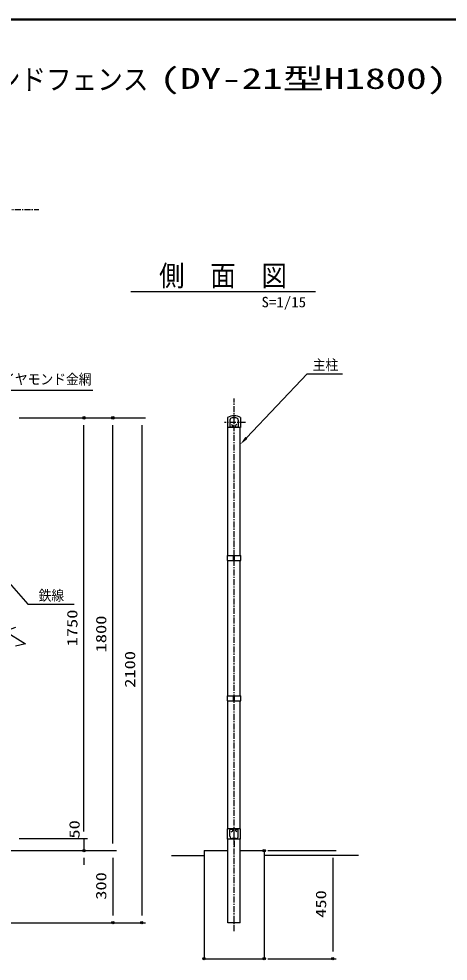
# Model space of a CAD drawing. Units: millimetres, scale not verified. Extents: x -4425 to 4425, y -3150 to 3150.
# Drawn here: x -1030 to 754, y -995 to 2925 of the extents above; entities that cross this region are included whole.
import ezdxf
from ezdxf.enums import TextEntityAlignment as Align

# ---------------------------------------------------------------- set-up
doc = ezdxf.new("R2010")
doc.units = ezdxf.units.MM
doc.header["$LTSCALE"] = 20
doc.header["$PDMODE"] = 32
doc.header["$PDSIZE"] = 10
doc.linetypes.add('USER1', pattern=[2, 1.25, -0.25, 0.25, -0.25])
for name, color, linetype, lineweight in [('0-0_KOUZOU', 7, 'Continuous', 25), ('0-1_KISO', 7, 'Continuous', 25), ('0-4_SUNPOU', 1, 'Continuous', 25), ('0-6_BUHIN', 7, 'Continuous', 25), ('0-7_BOLT', 3, 'Continuous', 25), ('0-A_WAKU', 7, 'Continuous', 25)]:
    doc.layers.add(name, color=color, linetype=linetype, lineweight=lineweight)
doc.layers.add('0-5_DEFPOINTS', color=7, linetype='Continuous')
doc.styles.add('ＭＳ ゴシック', font='')
doc.styles.get('ＭＳ ゴシック').set_extended_font_data('MS Gothic')

msp = doc.modelspace()

# ---------------------------------------------------------------- linework, layer by layer
at = {"layer": '0-0_KOUZOU', "color": 1, "linetype": 'USER1'}
msp.add_line((-135.32, -870.5), (-135.32, 1345.94), dxfattribs=at)
at = {"layer": '0-0_KOUZOU'}
for p, q in [((-152.82, 1255.51), (-152.82, 1228.77)), ((-127.72, 1265.42), (-142.91, 1265.42)), ((-117.82, 1255.51), (-117.82, 1228.77)), ((-160.72, 692.09), (-160.72, 1225.17)), ((-144.7, 1227.12), (-151.17, 1227.12)), ((-146.81, 1237.76), (-142.27, 1234.3)), ((-123.82, 1237.76), (-128.36, 1234.3)), ((-125.94, 1227.12), (-119.47, 1227.12)), ((-109.92, 692.09), (-109.92, 1225.17)), ((-160.72, 108.75), (-160.72, 672.09)), ((-109.92, 108.75), (-109.92, 672.09)), ((-160.72, -444.33), (-160.72, 88.75)), ((-109.92, -444.33), (-109.92, 88.75)), ((-152.82, -474.67), (-152.82, -447.93)), ((-144.7, -446.28), (-151.17, -446.28)), ((-146.81, -456.92), (-142.27, -453.46)), ((-123.82, -456.92), (-128.36, -453.46)), ((-125.94, -446.28), (-119.47, -446.28)), ((-117.82, -474.67), (-117.82, -447.93)), ((-160.72, -834.58), (-160.72, -486.83)), ((-127.72, -484.58), (-142.91, -484.58)), ((-109.92, -834.58), (-109.92, -486.83)), ((-109.92, -834.58), (-160.72, -834.58))]:
    msp.add_line(p, q, dxfattribs=at)
at = {"layer": '0-0_KOUZOU', "color": 3}
msp.add_lwpolyline([(-1043.17, 393.08), (-1086.57, 378.38), (-1002.03, 326.04), (-1043.17, 315.55)], dxfattribs=at)
at = {"layer": '0-0_KOUZOU'}
for centre, radius, start, end in [((-142.91, 1255.51), 9.91, 90, 180), ((-127.72, 1255.51), 9.91, 0, 90), ((-151.17, 1228.77), 1.65, 180, 270), ((-144.7, 1231.12), 4, 270, 52.68486), ((-125.94, 1231.12), 4, 127.31514, 270), ((-119.47, 1228.77), 1.65, 270, 0), ((-151.17, -447.93), 1.65, 90, 180), ((-144.7, -450.28), 4, 307.31514, 90), ((-125.94, -450.28), 4, 90, 232.68486), ((-119.47, -447.93), 1.65, 0, 90), ((-142.91, -474.67), 9.91, 180, 270), ((-127.72, -474.67), 9.91, 270, 0)]:
    msp.add_arc(centre, radius, start, end, dxfattribs=at)
at = {"layer": '0-1_KISO'}
for p, q in [((-260.32, -534.58), (-260.32, -984.58)), ((-260.32, -534.58), (-160.72, -534.58)), ((-109.92, -534.58), (-10.32, -534.58)), ((-10.32, -534.58), (-10.32, -984.58)), ((-395.5, -554.58), (-260.32, -554.58)), ((382.4, -554.58), (-10.32, -554.58)), ((-260.32, -984.58), (-10.32, -984.58))]:
    msp.add_line(p, q, dxfattribs=at)
at = {"layer": '0-4_SUNPOU'}
for p, q in [((-564.03, 1790.25), (203.42, 1790.25)), ((-84.14, 1181.99), (168.38, 1448.91)), ((168.38, 1448.91), (315.89, 1448.91)), ((-1197.62, 1381.11), (-722.95, 1381.11)), ((-1028.17, 1265.42), (-504.13, 1265.42)), ((-1028.17, 1265.42), (-624.13, 1265.42)), ((-1028.17, 1265.42), (-744.13, 1265.42)), ((-759.13, -454.58), (-759.13, 1235.42)), ((-639.13, -504.58), (-639.13, 1235.42)), ((-519.13, 1235.42), (-519.13, -804.58)), ((-1135.61, 653.85), (-992.23, 489.81)), ((-992.23, 489.81), (-799.99, 489.81)), ((-759.13, -454.58), (-759.13, -424.58)), ((-1028.17, -484.58), (-744.13, -484.58)), ((-1028.17, -484.58), (-744.13, -484.58)), ((-759.13, -484.58), (-759.13, -534.58)), ((-1431.13, -534.58), (-624.13, -534.58)), ((-1431.13, -534.58), (-624.13, -534.58)), ((-1431.13, -534.58), (-744.13, -534.58)), ((4.68, -534.58), (289.49, -534.58)), ((-759.13, -564.58), (-759.13, -594.58)), ((-639.13, -564.58), (-639.13, -804.58)), ((274.49, -564.58), (274.49, -954.58)), ((-1530.73, -834.58), (-624.13, -834.58)), ((-1530.73, -834.58), (-504.13, -834.58)), ((4.68, -984.58), (289.49, -984.58))]:
    msp.add_line(p, q, dxfattribs=at)
msp.add_solid([(-79.6, 1177.7), (-109.92, 1154.75), (-88.68, 1186.29)], dxfattribs=at)
at = {"layer": '0-5_DEFPOINTS'}
for p in [(-759.13, 1265.42), (-639.13, 1265.42), (-759.13, -534.58), (-10.32, -534.58), (-639.13, -834.58), (-519.13, -834.58), (-260.32, -984.58), (-10.32, -984.58), (274.49, -984.58)]:
    msp.add_point(p, dxfattribs=at)
at = {"layer": '0-6_BUHIN', "color": 1, "linetype": 'USER1'}
for p, q in [((-3686.63, 2131.39), (-946.2, 2131.39)), ((-88.12, 1246.42), (-174.81, 1246.42)), ((-135.32, -485.31), (-135.32, -446.85))]:
    msp.add_line(p, q, dxfattribs=at)
at = {"layer": '0-6_BUHIN'}
for p, q in [((-162.32, 1267.42), (-162.32, 1225.17)), ((-108.32, 1267.42), (-108.32, 1225.17)), ((-108.32, 1225.17), (-162.32, 1225.17)), ((-162.92, 692.09), (-107.72, 692.09)), ((-162.92, 672.09), (-162.92, 692.09)), ((-162.92, 672.09), (-107.72, 672.09)), ((-137.32, 672.09), (-137.32, 692.09)), ((-135.32, 672.09), (-135.32, 692.09)), ((-133.32, 672.09), (-133.32, 692.09)), ((-107.72, 672.09), (-107.72, 692.09)), ((-162.92, 88.75), (-162.92, 108.75)), ((-162.92, 108.75), (-107.72, 108.75)), ((-162.92, 88.75), (-107.72, 88.75)), ((-137.32, 88.75), (-137.32, 108.75)), ((-135.32, 88.75), (-135.32, 108.75)), ((-133.32, 88.75), (-133.32, 108.75)), ((-107.72, 88.75), (-107.72, 108.75)), ((-162.32, -486.83), (-162.32, -444.33)), ((-108.32, -486.83), (-162.32, -486.83))]:
    msp.add_line(p, q, dxfattribs=at)
msp.add_lwpolyline([(-108.32, -486.83), (-108.32, -444.33), (-162.32, -444.33)], dxfattribs=at)
msp.add_arc((-135.32, 1213.84), 60, 63.25632, 116.74368, dxfattribs=at)
at = {"layer": '0-7_BOLT', "color": 1, "linetype": 'USER1'}
msp.add_line((-135.32, -495.18), (-135.32, -518.98), dxfattribs=at)
at = {"layer": '0-A_WAKU'}
msp.add_line((-4048.16, 2923.05), (4197.84, 2923.05), dxfattribs=at)
msp.add_lwpolyline([(-4050.16, 2925.05), (4199.84, 2925.05), (4199.84, -2924.95), (-4050.16, -2924.95)], close=True, dxfattribs=at)
msp.add_lwpolyline([(-4046.16, -2920.95), (-4046.16, 2921.05), (4195.84, 2921.05)], dxfattribs=at)

# ---------------------------------------------------------------- texts
at = {"layer": '0-4_SUNPOU', "color": 7, "style": 'ＭＳ ゴシック'}
for s, height, width, p in [('ダイヤモンドフェンス', 86.66, 0.9, (-1555.21, 2603.62)), ('(DY-21型H1800)', 86.59, 1.45, (-445.46, 2607.62)), ('側\u3000面\u3000図', 86.66, 0.9, (-447.31, 1787.35))]:
    msp.add_text(s, height=height, dxfattribs=dict(at, width=width)).set_placement(p, align=Align.BOTTOM_LEFT)
at = {"layer": '0-4_SUNPOU', "color": 3, "style": 'ＭＳ ゴシック'}
for s, width, p in [('S=1/15', 1.05, (-21.48, 1712.29)), ('主柱', 0.9, (191.46, 1451.08)), ('ダイヤモンド金網', 0.9, (-1152.66, 1391.28)), ('鉄線', 0.9, (-947.69, 491.98))]:
    msp.add_text(s, height=43.26, dxfattribs=dict(at, width=width)).set_placement(p, align=Align.BOTTOM_LEFT)
at = {"layer": '0-4_SUNPOU', "color": 3, "style": 'ＭＳ ゴシック', "width": 1.3}
for s, p in [('1750', (-773.3, 314.83)), ('1800', (-653.3, 289.83)), ('2100', (-533.3, 142.56)), ('50', (-764.27, -484.71)), ('300', (-653.3, -739.22)), ('450', (260.32, -814.22))]:
    msp.add_text(s, height=43.26, rotation=90, dxfattribs=at).set_placement(p, align=Align.BOTTOM_LEFT)

doc.saveas('drawing.dxf')
